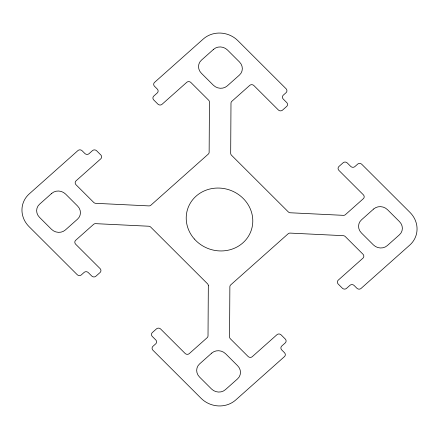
<?xml version="1.0" encoding="UTF-8"?>
<svg xmlns="http://www.w3.org/2000/svg" width="439" height="439" viewBox="0 0 439 439"><rect width="100%" height="100%" fill="white"/><g stroke="black" fill="none" stroke-linecap="round" stroke-linejoin="round"><path stroke-width="0.66" d="M208.327 285.745L208.02 335.786A2.958 2.749 19.4 0 1 207.148 337.701L189.253 353.631A2.958 2.749 19.4 0 1 185.099 353.428L160.663 329.041A2.958 2.749 19.4 0 0 156.646 328.729L152.333 332.559A2.958 2.749 19.4 0 0 152.311 336.477L155.752 339.912A2.958 2.749 19.4 0 1 155.724 343.83L152.942 346.311A2.958 2.749 19.4 0 0 152.92 350.229L201.1 398.316A24.661 22.932 19.4 0 0 235.716 399.995L284.456 356.616A2.958 2.749 19.4 0 0 284.477 352.698L281.728 349.949A2.958 2.749 19.4 0 1 281.75 346.031L285.235 342.93A2.958 2.749 19.4 0 0 285.383 339.144L281.125 334.891A2.958 2.749 19.4 0 0 277.108 334.573L252.255 356.688A2.958 2.749 19.4 0 1 248.101 356.484L230.409 338.831A2.958 2.749 19.4 0 1 229.559 336.828L229.866 286.788A2.958 2.749 19.4 0 1 230.738 284.873L288.116 233.806A2.958 2.749 19.4 0 1 290.195 233.098L343.227 235.672A2.958 2.749 19.4 0 1 345.295 236.583L362.987 254.236A2.958 2.749 19.4 0 1 362.965 258.154L338.244 280.153A2.958 2.749 19.4 0 0 338.096 283.94L342.354 288.198A2.958 2.749 19.4 0 0 346.371 288.511L349.987 285.301A2.958 2.749 19.4 0 1 354.141 285.498L356.896 288.247A2.958 2.749 19.4 0 0 360.913 288.56L409.79 245.072A24.661 22.932 19.4 0 0 409.988 212.405L361.807 164.323A2.958 2.749 19.4 0 0 357.785 164.01L354.866 166.601A2.958 2.749 19.4 0 1 350.712 166.397L347.271 162.968A2.958 2.749 19.4 0 0 343.254 162.649L338.941 166.48A2.958 2.749 19.4 0 0 338.913 170.403L363.349 194.784A2.958 2.749 19.4 0 1 363.327 198.708L345.433 214.633A2.958 2.749 19.4 0 1 343.347 215.346L290.322 212.772A2.958 2.749 19.4 0 1 288.247 211.856L231.529 155.258A2.958 2.749 19.4 0 1 230.684 153.255L230.985 103.214A2.958 2.749 19.4 0 1 231.858 101.294L249.753 85.369A2.958 2.749 19.4 0 1 253.907 85.572L278.342 109.953A2.958 2.749 19.4 0 0 282.359 110.271L286.672 106.441A2.958 2.749 19.4 0 0 286.826 102.655L283.259 99.082A2.958 2.749 19.4 0 1 283.281 95.164L286.063 92.684A2.958 2.749 19.4 0 0 286.217 88.897L237.905 40.684A24.661 22.932 19.4 0 0 203.29 39.005L154.55 82.384A2.958 2.749 19.4 0 0 154.402 86.17L157.283 89.051A2.958 2.749 19.4 0 1 157.255 92.969L153.776 96.07A2.958 2.749 19.4 0 0 153.628 99.856L157.881 104.109A2.958 2.749 19.4 0 0 161.898 104.422L186.756 82.312A2.958 2.749 19.4 0 1 190.91 82.516L208.596 100.169A2.958 2.749 19.4 0 1 209.447 102.166L209.14 152.207A2.958 2.749 19.4 0 1 208.267 154.127L150.895 205.189A2.958 2.749 19.4 0 1 148.81 205.902L95.784 203.328A2.958 2.749 19.4 0 1 93.71 202.417L76.018 184.764A2.958 2.749 19.4 0 1 76.046 180.841L100.761 158.841A2.958 2.749 19.4 0 0 100.91 155.055L96.657 150.802A2.958 2.749 19.4 0 0 92.503 150.599L89.018 153.699A2.958 2.749 19.4 0 1 84.864 153.496L82.115 150.747A2.958 2.749 19.4 0 0 77.961 150.55L29.221 193.928A24.661 22.932 19.4 0 0 29.018 226.59L77.204 274.671A2.958 2.749 19.4 0 0 81.22 274.99L84.14 272.394A2.958 2.749 19.4 0 1 88.294 272.597L91.735 276.032A2.958 2.749 19.4 0 0 95.757 276.345L100.07 272.515A2.958 2.749 19.4 0 0 100.218 268.728L75.656 244.21A2.958 2.749 19.4 0 1 75.678 240.292L93.578 224.367A2.958 2.749 19.4 0 1 95.658 223.654L148.689 226.228A2.958 2.749 19.4 0 1 150.758 227.139L207.477 283.742A2.958 2.749 19.4 0 1 208.327 285.745M51.731 193.385L39.543 204.228A9.867 9.17 19.4 0 0 39.466 217.294L51.511 229.317A9.867 9.17 19.4 0 0 65.356 229.987L77.538 219.143A9.867 9.17 19.4 0 0 77.621 206.078L65.576 194.054A9.867 9.17 19.4 0 0 51.731 193.385M213.617 49.305L201.43 60.154A9.867 9.17 19.4 0 0 201.353 73.22L213.398 85.237A9.867 9.17 19.4 0 0 227.243 85.912L239.431 75.064A9.867 9.17 19.4 0 0 239.507 61.998L227.462 49.98A9.867 9.17 19.4 0 0 213.617 49.305M211.763 353.088L199.58 363.931A9.867 9.17 19.4 0 0 199.498 376.997L211.543 389.02A9.867 9.17 19.4 0 0 225.388 389.689L237.576 378.846A9.867 9.17 19.4 0 0 237.658 365.78L225.608 353.757A9.867 9.17 19.4 0 0 211.763 353.088M373.649 209.008L361.467 219.857A9.867 9.17 19.4 0 0 361.385 232.922L373.435 244.94A9.867 9.17 19.4 0 0 387.28 245.615L399.463 234.766A9.867 9.17 19.4 0 0 399.545 221.7L387.5 209.683A9.867 9.17 19.4 0 0 373.649 209.008M194.351 238.997A33.54 31.185 19.4 0 0 250.965 231.128A33.54 31.185 19.4 0 0 213.195 188.375A33.54 31.185 19.4 0 0 194.351 238.997"/></g></svg>
